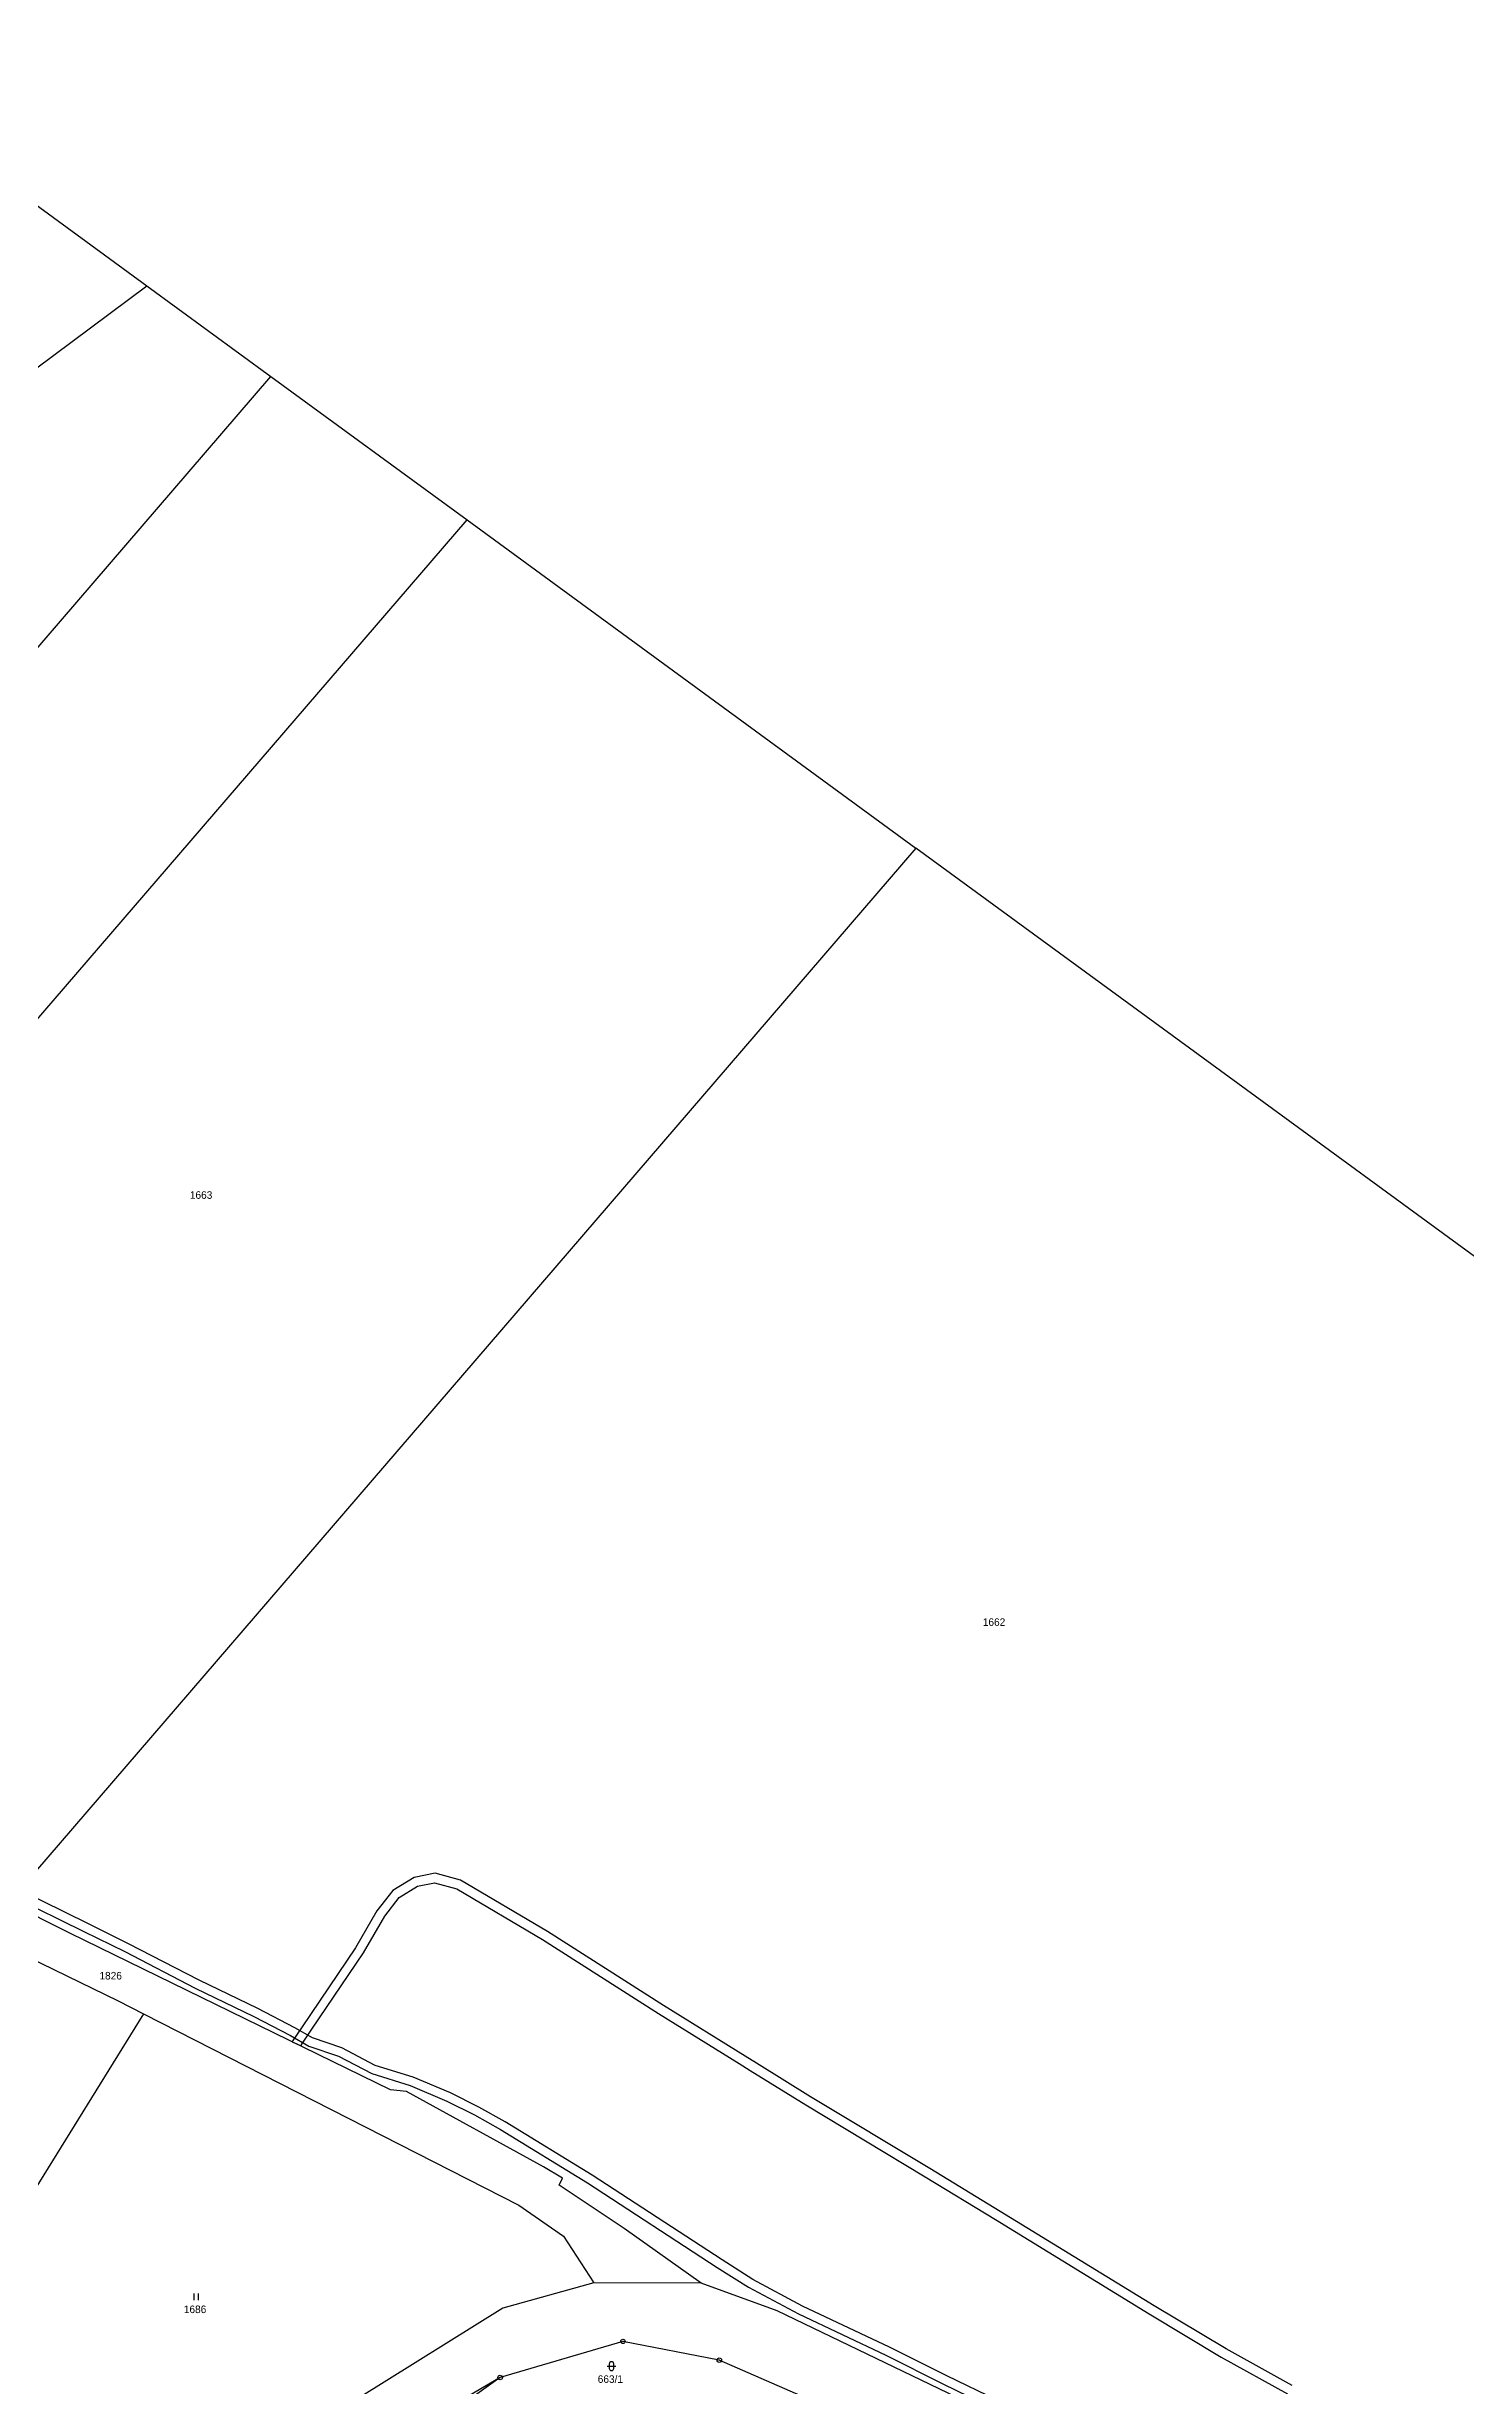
# Model space of a CAD drawing. Extents: x -820725 to -814908, y -1038210 to -1035296.
# Drawn here: x -817086 to -816767, y -1037324 to -1036797 of the extents above; entities that cross this region are included whole.
import ezdxf
from ezdxf.enums import TextEntityAlignment as Align

# ---------------------------------------------------------------- set-up
doc = ezdxf.new("R2010")
doc.units = 0
doc.header["$MEASUREMENT"] = 0
doc.linetypes.add('0_051C', pattern=[0])
for name, color, linetype in [('105', 1, 'CONTINUOUS'), ('18', 1, 'CONTINUOUS'), ('21900', 1, 'CONTINUOUS'), ('23700', 1, 'CONTINUOUS'), ('306', 1, 'CONTINUOUS'), ('316', 1, 'CONTINUOUS')]:
    doc.layers.add(name, color=color, linetype=linetype)

# ---------------------------------------------------------------- blocks, each defined once
blk = doc.blocks.new('3_06$2')
at = {"layer": '306', "color": 255, "linetype": 'Continuous'}
for p, q in [((-0.51, 0), (-0.51, 1.5)), ((0.49, 0), (0.49, 1.5))]:
    blk.add_line(p, q, dxfattribs=at)
blk = doc.blocks.new('3_16$4')
at = {"layer": '316', "color": 255, "linetype": 'Continuous'}
for p, q in [((-1, 1), (1, 1)), ((-0.5, 1.5), (-0.5, 0.5)), ((0.5, 0.5), (0.5, 1.5))]:
    blk.add_line(p, q, dxfattribs=at)
for centre, start, end in [((0, 1.5), 0, 180), ((0, 0.5), 180, 359.9879)]:
    blk.add_arc(centre, 0.5, start, end, dxfattribs=at)
blk = doc.blocks.new('1_05$13')
at = {"layer": '105', "color": 3, "linetype": 'Continuous'}
for radius in [0.5, 0.0303]:
    blk.add_circle((0, 0), radius, dxfattribs=at)

msp = doc.modelspace()

# ---------------------------------------------------------------- linework, layer by layer
at = {"layer": '21900', "color": 3, "linetype": 'Continuous'}
for p, q in [((-817136.91, -1036797.33), (-817063.33, -1036851.12)), ((-817103.33, -1036880.93), (-817063.33, -1036851.12)), ((-817063.33, -1036851.12), (-817035.42, -1036871.52)), ((-817035.42, -1036871.52), (-816991.26, -1036903.81)), ((-816991.26, -1036903.81), (-816890.28, -1036977.63)), ((-816938.57, -1037300.58), (-816962.72, -1037300.47)), ((-816956.18, -1037313.68), (-816983.82, -1037321.8)), ((-816934.5, -1037317.89), (-816956.18, -1037313.68)), ((-816887.28, -1037338.49), (-816934.5, -1037317.89)), ((-816983.82, -1037321.8), (-817094.69, -1037386.65)), ((-816983.82, -1037321.8), (-817014.14, -1037343.43))]:
    msp.add_line(p, q, dxfattribs=at)
for points in [[(-817239.6, -1037108.87), (-817137.51, -1036990.2), (-817035.42, -1036871.52)], [(-817197.89, -1037143.99), (-817094.58, -1037023.9), (-816991.26, -1036903.81)], [(-816890.28, -1036977.63), (-816992.32, -1037096.26), (-817094.35, -1037214.88)], [(-816717.97, -1037103.6), (-816804.13, -1037040.62), (-816890.28, -1036977.63)], [(-817113.12, -1037215.95), (-817069.77, -1037237.06), (-817064.04, -1037239.98)], [(-816938.57, -1037300.58), (-816955.88, -1037288.27), (-816970.51, -1037278.53), (-816969.79, -1037276.93), (-816974.07, -1037274.41), (-817004.87, -1037257.45), (-817008.46, -1037257.04), (-817080.5, -1037221.92), (-817094.35, -1037214.88)], [(-817064.04, -1037239.98), (-817143.53, -1037368.17), (-817146.77, -1037375.46)], [(-817064.04, -1037239.98), (-816979.6, -1037282.99), (-816969.59, -1037289.99), (-816962.72, -1037300.47)], [(-816962.72, -1037300.47), (-816983.2, -1037306.2), (-817015.69, -1037326.48), (-817042.9, -1037342.74), (-817098.64, -1037374.56), (-817117.35, -1037379.68), (-817134.95, -1037378.93), (-817146.77, -1037375.46)], [(-816714.29, -1037321.52), (-816776.38, -1037331.03), (-816831.29, -1037338.57), (-816852.38, -1037338.73), (-816864.8, -1037334.14), (-816921.51, -1037306.82), (-816938.57, -1037300.58)]]:
    msp.add_lwpolyline(points, dxfattribs=at)
at = {"layer": '23700', "color": 255, "linetype": '0_051C'}
for points in [[(-816805.61, -1037323.62), (-816820.47, -1037315.36), (-816836.64, -1037305.67), (-816871.27, -1037284.47), (-816887.1, -1037274.79), (-816913.94, -1037258.66), (-816926.13, -1037251.08), (-816928.71, -1037249.48), (-816947.04, -1037238.07), (-816973.17, -1037221.45), (-816992.75, -1037209.89), (-816998.47, -1037208.34), (-817003.16, -1037209.26), (-817007.99, -1037212.18), (-817011.53, -1037216.79), (-817016.4, -1037225.14), (-817028.34, -1037242.87), (-817030.43, -1037245.97), (-817030.61, -1037246.24), (-817030.61, -1037246.24), (-817028.69, -1037247.18), (-817028.26, -1037246.54), (-817026.17, -1037243.44), (-817014.6, -1037226.26), (-817009.77, -1037217.97), (-817006.55, -1037213.78), (-817002.38, -1037211.26), (-816998.55, -1037210.52), (-816993.58, -1037211.87), (-816974.27, -1037223.25), (-816948.16, -1037239.87), (-816930.04, -1037251.14), (-816927.53, -1037252.7), (-816915.04, -1037260.46), (-816888.2, -1037276.61), (-816872.37, -1037286.27), (-816837.74, -1037307.49), (-816821.53, -1037317.2), (-816806.61, -1037325.5)], [(-817093.3, -1037213.66), (-817077.5, -1037221.42), (-817068.31, -1037225.96), (-817052.48, -1037234.21), (-817039.25, -1037240.54), (-817031.01, -1037244.86), (-817026.84, -1037247.24), (-817020.21, -1037249.46), (-817012.71, -1037253.43), (-817004.1, -1037256.13), (-816995.81, -1037259.59), (-816989.57, -1037262.71), (-816983.71, -1037266.02), (-816964.18, -1037277.97), (-816934.96, -1037297.04), (-816927.93, -1037301.47), (-816916.71, -1037307.51), (-816897.03, -1037316.81), (-816884.19, -1037323.25), (-816872.63, -1037328.82)], [(-816871.79, -1037327), (-816883.31, -1037321.45), (-816896.16, -1037315.01), (-816915.81, -1037305.73), (-816926.93, -1037299.75), (-816933.88, -1037295.36), (-816963.1, -1037276.28), (-816982.69, -1037264.3), (-816988.63, -1037260.95), (-816994.97, -1037257.77), (-817003.42, -1037254.25), (-817011.93, -1037251.57), (-817019.42, -1037247.62), (-817026.02, -1037245.4), (-817030.05, -1037243.1), (-817038.35, -1037238.76), (-817051.58, -1037232.42), (-817067.41, -1037224.18), (-817076.62, -1037219.62), (-817091.96, -1037212.1)]]:
    msp.add_lwpolyline(points, dxfattribs=at)

# ---------------------------------------------------------------- block references
at = {"layer": '105', "color": 0, "linetype": 'ByBlock'}
for p in [(-816956.18, -1037313.68), (-816983.82, -1037321.8), (-816934.5, -1037317.89)]:
    msp.add_blockref('1_05$13', p, dxfattribs=at)
at = {"layer": '306', "color": 0, "linetype": 'ByBlock'}
msp.add_blockref('3_06$2', (-817052.17, -1037304.37), dxfattribs=at)
at = {"layer": '316', "color": 0, "linetype": 'ByBlock'}
msp.add_blockref('3_16$4', (-816958.75, -1037320.24), dxfattribs=at)

# ---------------------------------------------------------------- texts
at = {"layer": '18', "color": 255, "linetype": 'Continuous'}
for s, p in [('1663', (-817051.11, -1037055.72)), ('1662', (-816872.67, -1037151.82)), ('1826', (-817071.46, -1037231.39)), ('1686', (-817052.47, -1037306.46))]:
    msp.add_text(s, height=1.7, dxfattribs=at).set_placement(p, align=Align.MIDDLE_CENTER)
msp.add_text('663/1', height=1.7, dxfattribs=at).set_placement((-816959.01, -1037323.52), align=Align.BOTTOM_CENTER)

doc.saveas('drawing.dxf')
